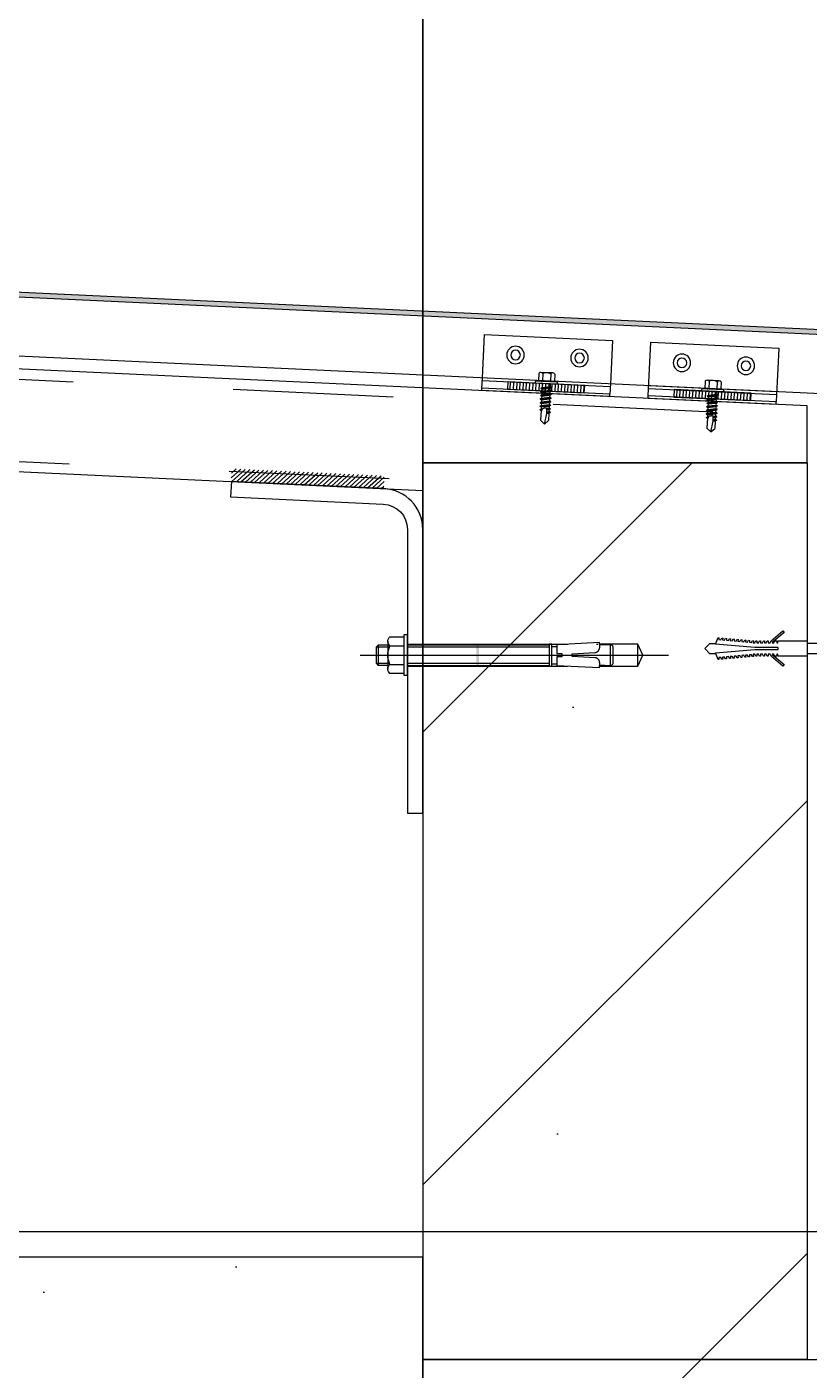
# Model space of a CAD drawing. Header units: millimetres. Extents: x 12351878 to 12381578, y 696206 to 738256.
# Drawn here: x 12357180 to 12357485, y 715279 to 715804 of the extents above; entities that cross this region are included whole.
import ezdxf

# ---------------------------------------------------------------- set-up
doc = ezdxf.new("R2010")
doc.units = ezdxf.units.MM
doc.header["$LTSCALE"] = 1000
for name, pattern in [('CENTER2', [28.575000000000003, 19.05, -3.175, 3.175, -3.175]), ('DOTE', [2.4200000000000004, 2, -0.2, 0.02, -0.2]), ('HIDDEN', [0.125, 0.0625, -0.0625])]:
    doc.linetypes.add(name, pattern=pattern)
for name, color, linetype in [('A-WALL', 5, 'Continuous'), ('A-WALL-PATT', 8, 'Continuous'), ('ALUM', 1, 'Continuous'), ('ALUM-V', 11, 'Continuous'), ('DOTE', 16, 'DOTE'), ('ELASTOMER-V', 241, 'Continuous'), ('EXTRUSION-V', 141, 'Continuous'), ('EXTRUSION1', 4, 'Continuous'), ('FASTENER', 191, 'Continuous'), ('GZDI-J建筑-立面-后可见线', 252, 'Continuous'), ('INSUL', 8, 'HIDDEN'), ('STEEL-V', 71, 'Continuous'), ('SYMBOL', 7, 'Continuous'), ('WELD', 6, 'Continuous'), ('铝板断面填充', 14, 'Continuous')]:
    doc.layers.add(name, color=color, linetype=linetype)
pattern_1 = [(45, (0, 0), (-88.38834764831843, 88.38834764831844), []), (49.99999999999999, (0, 0), (358.6300913003767, -31.37606749129755), [37.5, -412.5]), (355, (0, 0), (-69.3756668065, 376.0960668500059), [30, -330]), (100.4514, (29.88584, -2.61467), (289.2546908570108, 344.7197710304768), [31.870095, -350.571056]), (46.18420000000002, (0, 100), (533.6205243128222, -82.75950716450905), [56.24999999999999, -618.7499999999999]), (96.6356, (44.4683725, 93.1033465), (467.3313527743517, 487.0589354502209), [47.805144, -525.8565]), (351.1842, (0, 100), (467.3309725668136, 487.0593004626623), [45, -495]), (21, (50, 75), (298.4535260592309, -201.3094453326694), [37.5, -412.5]), (326.0000000000001, (50, 75), (121.6576659607909, 362.5750225234265), [30, -330]), (71.4514, (74.8711165, 58.224197), (420.111314290745, 161.2652483549762), [31.870095, -350.571056]), (37.50000000000001, (0, 0), (6.079927658645334, 166.4469269156558), [0, -326, 0, -335, 0, -331.25]), (7.499999999999999, (0, 0), (131.5347687210743, 197.2058559411801), [0, -191, 0, -318.5, 0, -126.25]), (327.5, (-111.5, 0), (266.9112180862045, -11.27743586718988), [0, -125, 0, -390, 0, -517.5]), (317.5, (-161.5, 0), (291.5930846711931, 50.05249116615887), [0, -162.5, 0, -259, 0, -367.5])]

# ---------------------------------------------------------------- blocks, each defined once
blk = doc.blocks.new('bnc01')
at = {"layer": 'A-WALL-PATT'}
h = blk.add_hatch(dxfattribs=at)
h.set_pattern_fill('钢筋混凝土', color=256, scale=50, style=0)
h.set_pattern_definition(pattern_1)
h.paths.add_polyline_path([(3736.999994784594, 3060.571656933404), (3736.999994784594, 2710.571656933404), (3886.999994784594, 2710.571656933404), (3886.999994784594, 3060.571656933404)])
h = blk.add_hatch(dxfattribs=at)
h.set_pattern_fill('混凝土', color=256, scale=30, style=0)
h.set_pattern_definition([(49.99999999999999, (-12393068.00000522, -712572.9283430666), (215.178054780226, -18.82564049477853), [22.5, -247.5]), (355, (-12393068.00000522, -712572.9283430666), (-41.6254000839, 225.6576401100035), [18, -198]), (100.4514, (-12393050.06850122, -712574.4971450666), (173.5528145142065, 206.8318626182861), [19.122057, -210.3426336]), (46.18420000000002, (-12393068.00000522, -712512.9283430666), (320.1723145876933, -49.65570429870542), [33.74999999999996, -371.2499999999997]), (96.6356, (-12393041.31898171, -712517.0663351666), (280.398811664611, 292.2353612701325), [28.6830864, -315.5139]), (351.1842, (-12393068.00000522, -712512.9283430666), (280.3985835400882, 292.2355802775974), [27, -297]), (21, (-12393038.00000522, -712527.9283430666), (179.0721156355385, -120.7856671996016), [22.5, -247.5]), (326.0000000000001, (-12393038.00000522, -712527.9283430666), (72.99459957647451, 217.5450135140559), [18, -198]), (71.4514, (-12393023.07733531, -712537.9938248666), (252.066788574447, 96.75914901298572), [19.122057, -210.3426336]), (37.50000000000001, (-12393068.00000522, -712572.9283430666), (3.647956595187201, 99.86815614939344), [0, -195.6, 0, -201, 0, -198.75]), (7.499999999999999, (-12393068.00000522, -712572.9283430666), (78.92086123264458, 118.3235135647081), [0, -114.6, 0, -191.1, 0, -75.75]), (327.5, (-12393134.90000522, -712572.9283430666), (160.1467308517227, -6.766461520313927), [0, -75, 0, -234, 0, -310.5]), (317.5, (-12393164.90000522, -712572.9283430666), (174.9558508027159, 30.03149469969532), [0, -97.5, 0, -155.4, 0, -220.5])])
h.paths.add_polyline_path([(3426.99998813495, 2750.571656933404), (3426.99998813495, 2710.571656887303), (3513.31851432845, 2710.571656887303), (3513.31851432845, 2579.571668165387), (3539.999994784594, 2579.571668165387), (3702.042824381962, 2571.571668176563), (3702.042824381962, 2560.571656933404), (3737.000002952293, 2560.57165614143), (3737.000002952293, 2750.571656933404)])
h = blk.add_hatch(dxfattribs=at)
h.set_pattern_fill('钢筋混凝土', color=256, scale=50, style=0)
h.set_pattern_definition(pattern_1)
h.paths.add_polyline_path([(3736.999994784594, 2710.571656933404), (4136.999994784594, 2560.571656933404), (6790.499994784594, 2560.571656933404), (6790.499994784594, 2710.571656933404)])
h = blk.add_hatch(dxfattribs=at)
h.set_pattern_fill('钢筋混凝土', color=256, scale=50, style=0)
h.set_pattern_definition(pattern_1)
h.paths.add_polyline_path([(4136.999994784594, 2560.571656933404), (3736.999994784594, 2710.571656933404), (3736.999994784594, 2560.571656933406), (3870.333328117927, 2477.238323600072)])
at = {"layer": 'A-WALL'}
for p, q in [((3736.999994784594, 3060.571656933404), (3736.999994784594, 2710.571656933404)), ((3886.999994784594, 3060.571656933404), (3736.999994784594, 3060.571656933404)), ((3886.999994784594, 3060.571656933404), (3886.999994784594, 2710.571656933404)), ((3886.999994784594, 2710.571656933404), (3736.999994784594, 2710.571656933404)), ((3736.999994784594, 2710.571656933404), (6790.499994784594, 2710.571656933404)), ((3736.999994784594, 2710.571656933404), (3736.999994784594, 2560.571656933406))]:
    blk.add_line(p, q, dxfattribs=at)
at = {"layer": 'GZDI-J建筑-立面-后可见线'}
blk.add_line((3736.999959552661, 4709.328940968029, -1.445399045143932e-08), (3737.000006243587, 2705.854585408233, -1.411681554184574e-08), dxfattribs=at)
at = {"layer": 'INSUL', "linetype": 'ByBlock', "elevation": -6.694355303533301e-08}
blk.add_lwpolyline([(3426.99998813495, 2750.571656933404), (3426.99998813495, 2710.571656887303), (3513.31851432845, 2710.571656887303), (3513.31851432845, 2579.571668165387), (3539.999994784594, 2579.571668165387), (3702.042824381962, 2571.571668176563), (3702.042824381962, 2560.571656933404), (3737.000002952293, 2560.57165614143), (3737.000002952293, 2750.571656933404)], close=True, dxfattribs=at)
blk = doc.blocks.new('*U147')
at = {"color": 0, "linetype": 'ByBlock'}
for p, q in [((-2.000000000000454, 0), (-2.000000000000454, -7.999999999999091)), ((1.999999999999545, 0), (1.999999999999545, -7.999999999999091))]:
    blk.add_line(p, q, dxfattribs=at)
blk.add_lwpolyline([(-3.631647999078154, 2.137003523466773, -0.0990596780167006), (-0.9599999999996952, 3.055712998712806), (-0.9599999999996952, 2.729140914976596), (0.9599999999996952, 2.729140914976596), (0.9599999999996952, 3.055712998712806, -0.0990596780167006), (3.631647999078154, 2.137003523466773, -0.2665876613401604), (4.199999999999477, 1.146785520481898), (4.199999999999477, 0.2400000000006912, -0.4142135623730937), (3.959999999999695, 0), (-3.959999999999695, 0, -0.4142135623731049), (-4.200000000000613, 0.2400000000006912), (-4.200000000000613, 1.146785520481898, -0.2665876613401604)], format="xyb", close=True, dxfattribs=at)
blk.add_lwpolyline([(-6.855000000000018, -17.49599999999918), (-3.000000000000453, -22.09199999999919), (-2.250000000000454, -22.46699999999919), (-2.250000000000454, -23.21699999999919), (-3.000000000000453, -23.21699999999919), (-3.000000000000453, -23.59199999999919), (-2.250000000000454, -23.96699999999919), (-2.250000000000454, -24.71699999999919), (-3.000000000000453, -24.71699999999919), (-3.000000000000453, -25.09199999999919), (-2.250000000000454, -25.46699999999919), (-2.250000000000454, -26.21699999999919), (-3.000000000000453, -26.21699999999919), (-3.000000000000453, -26.59199999999919), (-2.250000000000454, -26.96699999999919), (-2.250000000000454, -27.71699999999919), (-3.000000000000453, -27.71699999999919), (-3.000000000000453, -28.09199999999919), (-2.250000000000454, -28.46699999999919), (-2.250000000000454, -29.05649999999924), (-3.059999999999945, -28.98599999999897), (-3.105000000000018, -29.35949999999912), (-2.384999999999763, -29.79749999999921), (-2.445000000000163, -30.54449999999905), (-3.195000000000163, -30.47999999999911), (-3.224999999999909, -30.8534999999988), (-2.519999999999981, -31.29149999999935), (-2.580000000000381, -32.03999999999905), (-3.330000000000382, -31.97399999999925), (-3.360000000000127, -32.34749999999894), (-2.639999999999872, -32.78699999999935), (-2.7150000000006, -33.5339999999992), (-3.4650000000006, -33.4679999999994), (-3.494999999999436, -33.84149999999909), (-2.77500000000009, -34.28099999999903), (-2.849999999999909, -35.02799999999934), (-3.584999999999581, -34.96199999999908), (-3.615000000000236, -35.33549999999923), (-2.910000000000309, -35.77499999999917), (-2.969999999999799, -36.52199999999903), (-3.719999999999799, -36.45749999999908), (-3.750000000000453, -36.83099999999923), (-3.045000000000527, -37.26899999999887), (-3.105000000000018, -38.01599999999916), (-3.855000000000018, -37.95149999999877), (-3.884999999999764, -38.32499999999937), (-3.164999999999508, -38.76299999999901), (-3.240000000000236, -39.51149999999916), (-3.974999999999909, -39.44549999999891), (-4.019999999999982, -39.81899999999905), (-3.299999999999727, -40.25849999999945), (-3.360000000000127, -41.00549999999885), (-4.110000000000127, -40.93949999999905), (-4.139999999999872, -41.3129999999992), (-3.434999999999945, -41.75249999999915), (-3.494999999999436, -42.49949999999899), (-4.244999999999436, -42.43349999999919), (-4.27500000000009, -42.80699999999888), (-1.724999999999909, -43.78349999999909), (-0.3750000000004547, -28.38749999999937), (-0.3750000000004547, -19.3799999999992), (0.3749999999995452, -19.3799999999992), (0.3749999999995452, -28.38749999999937), (1.724999999999909, -43.78349999999909), (4.27500000000009, -42.80699999999888), (4.230000000000018, -42.43349999999919), (3.495000000000345, -42.49949999999899), (3.419999999999618, -41.75249999999915), (4.139999999999872, -41.3129999999992), (4.110000000000127, -40.93949999999905), (3.360000000000127, -41.00549999999885), (3.284999999999399, -40.25849999999945), (4.005000000000563, -39.81899999999905), (3.974999999999909, -39.44549999999891), (3.224999999999909, -39.51149999999916), (3.165000000000418, -38.76299999999901), (3.870000000000345, -38.32499999999937), (3.83999999999969, -37.95149999999877), (3.08999999999969, -38.01599999999916), (3.0300000000002, -37.26899999999887), (3.749999999999545, -36.83099999999923), (3.704999999999472, -36.45749999999908), (2.969999999999799, -36.52199999999903), (2.894999999999981, -35.77499999999917), (3.615000000000236, -35.33549999999923), (3.585000000000491, -34.96199999999908), (2.835000000000491, -35.02799999999934), (2.77500000000009, -34.28099999999903), (3.480000000000018, -33.84149999999909), (3.450000000000272, -33.4679999999994), (2.700000000000272, -33.5339999999992), (2.639999999999872, -32.78699999999935), (3.344999999999799, -32.34749999999894), (3.315000000000054, -31.97399999999925), (2.565000000000054, -32.03999999999905), (2.505000000000563, -31.29149999999935), (3.224999999999909, -30.8534999999988), (3.195000000000163, -30.47999999999911), (2.445000000000163, -30.54449999999905), (2.370000000000345, -29.79749999999921), (3.08999999999969, -29.35949999999912), (3.059999999999945, -28.98599999999897), (2.249999999999545, -29.05649999999924), (2.249999999999545, -28.46699999999919), (2.999999999999545, -28.09199999999919), (2.999999999999545, -27.71699999999919), (2.249999999999545, -27.71699999999919), (2.249999999999545, -26.96699999999919), (2.999999999999545, -26.59199999999919), (2.999999999999545, -26.21699999999919), (2.249999999999545, -26.21699999999919), (2.249999999999545, -25.46699999999919), (2.999999999999545, -25.09199999999919), (2.999999999999545, -24.71699999999919), (2.249999999999545, -24.71699999999919), (2.249999999999545, -23.96699999999919), (2.999999999999545, -23.59199999999919), (2.999999999999545, -23.21699999999919), (2.249999999999545, -23.21699999999919), (2.249999999999545, -22.46699999999919), (2.999999999999545, -22.09199999999919), (6.855000000000018, -17.49599999999918), (6.284999999999398, -17.01449999999932), (2.325000000000272, -21.71699999999919), (2.249999999999545, -21.71699999999919), (2.249999999999545, -20.96699999999919), (2.999999999999545, -20.59199999999919), (2.999999999999545, -19.84199999999919), (2.249999999999545, -19.84199999999919), (2.249999999999545, -19.46699999999919), (2.999999999999545, -19.46699999999919), (2.999999999999545, -7.999999999999091), (-3.000000000000453, -7.999999999999091), (-3.000000000000453, -19.46699999999919), (-2.250000000000454, -19.46699999999919), (-2.250000000000454, -19.84199999999919), (-3.000000000000453, -19.84199999999919), (-3.000000000000453, -20.59199999999919), (-2.250000000000454, -20.96699999999919), (-2.250000000000454, -21.71699999999919), (-2.3400000000006, -21.71699999999919), (-6.285000000000308, -17.01449999999932)], close=True, dxfattribs=at)
blk.add_lwpolyline([(-2.000000000000454, -43.67819117646968), (-2.000000000000454, -46.00724637681058), (-4.547e-13, -47.99999999999908), (1.999999999999545, -45.99270072992613), (1.999999999999545, -43.67819117646968)], dxfattribs=at)
blk = doc.blocks.new('HSA-M08x92')
at = {"color": 9, "linetype": 'CENTER2'}
blk.add_line((0, 18.33333333333326), (-2.273736754432321e-13, -102), dxfattribs=at)
at = {"color": 0, "linetype": 'ByBlock'}
for p, q in [((-4, 11.20000000000005), (4, 11.20000000000005)), ((-3.199999999999818, 12), (-3.200000000000045, 7.600000000000136)), ((3.200000000000045, 12), (3.200000000000045, 7.599999999999909)), ((5.417364493137711, 7.599999999999909), (-5.417364493137029, 7.600000000000136)), ((-3.599999999999909, 6.765151389911807), (-3.599999999999909, 1.200000000000045)), ((3.600000000000136, 6.76515138991158), (3.600000000000136, 1.200000000000045))]:
    blk.add_line(p, q, dxfattribs=at)
at = {"color": 0, "linetype": 'HIDDEN'}
for p, q in [((-4.25, 0), (-4.25, -63.126458592689)), ((-4, 0), (-4, -55.35617442075704)), ((-3.200000000000045, 0), (-3.200000000000045, -55.35617442075704)), ((3.200000000000045, 0), (3.199999999999818, -55.35617442075704)), ((4, 0), (4, -55.35617442075704)), ((4.25, 0), (4.25, -63.126458592689)), ((-3.333333333333485, -56.35617442075704), (-3.333333333333485, -58.35617442075704)), ((3.333333333333258, -56.35617442075704), (3.333333333333258, -58.35617442075704)), ((-0.6666666666667425, -58.35617442075704), (-4, -58.35617442075704)), ((-0.6666666666667425, -60.35617442075704), (-0.6666666666667425, -58.35617442075704)), ((-3.99939082701917, -79.32127492405448), (3.99939082701917, -79.32127492405448)), ((-4.250000000000227, -90.01819245284128), (4.249999999999773, -90.01819245284128))]:
    blk.add_line(p, q, dxfattribs=at)
at = {"color": 0, "linetype": 'ByBlock'}
blk.add_lwpolyline([(-4, 7.600000000000136), (-4, 11.20000000000005), (-3.199999999999818, 12), (3.200000000000045, 12), (4, 11.20000000000005), (4, 7.599999999999909)], dxfattribs=at)
blk.add_lwpolyline([(-7.200000000000045, 1.200000000000045), (-7.200000000000045, 6.765151389911807, -0.4696037175848629), (-3.599999999999909, 6.744228439796643, -0.2377143222786948), (3.600000000000136, 6.744228439796643, -0.4696037175848644), (7.200000000000045, 6.76515138991158), (7.200000000000045, 1.200000000000045)], format="xyb", dxfattribs=at)
blk.add_lwpolyline([(8, 0), (-8, 0), (-8, 1.200000000000045), (8, 1.200000000000045)], close=True, dxfattribs=at)
at = {"color": 0, "linetype": 'HIDDEN'}
blk.add_lwpolyline([(4.25, -55.35617442075704), (-4.25, -55.35617442075704), (-4.25, -56.35617442075704), (4.25, -56.35617442075704)], close=True, dxfattribs=at)
blk.add_lwpolyline([(1.028972364039646, -73.19867378931576, 0.4142135623730938), (3.130903346034756, -75.09126094633916), (4.872265937382281, -75), (4, -58.35617442075704), (0.6666666666665151, -58.35617442075704), (0.6666666666665151, -60.35617442075704), (-0.6666666666667425, -60.35617442075704), (-0.6666666666667425, -58.35617442075704), (-4, -58.35617442075704), (-4.872265937382508, -75), (-3.130903346034756, -75.09126094633916, 0.4142135623730936), (-1.028972364039646, -73.19867378931576), (-0.5655566088219075, -64.35617442075704), (0.5655566088216801, -64.35617442075704)], format="xyb", close=True, dxfattribs=at)
blk.add_lwpolyline([(-4.25, -75.03261157590168), (-4.250000000000227, -90.01819245284128), (-2.273736754432321e-13, -92), (4.249999999999773, -90.01819245284128), (4.25, -75.03261157590168)], dxfattribs=at)
blk.add_lwpolyline([(-3.850358794166141, -75.05355588400948), (-3.99939082701917, -79.32127492405448, 0.4244748162096041), (-3, -80.35617442075704), (3, -80.35617442075704, 0.424474816209604), (3.99939082701917, -79.32127492405448), (3.850358794166141, -75.05355588400948)], format="xyb", dxfattribs=at)
at = {"color": 0, "linetype": 'ByBlock'}
blk.add_solid([(4, -27), (4, -28), (-4, -27), (-4, -28)], dxfattribs=at)
blk = doc.blocks.new('*U138')
at = {"linetype": 'ByBlock', "lineweight": -2}
for p, q in [((-4.399999999999636, 0.4500000000007276), (-4.399999999999636, 0)), ((4.399999999999636, 0), (-4.399999999999636, 0)), ((-4.100000000000364, 0.75), (-3.100000000000364, 1)), ((4.100000000000364, 0.75), (-4.100000000000364, 0.75)), ((-3.100000000000364, 3.850000000000364), (-3.100000000000364, 1)), ((3.100000000000364, 1), (-3.100000000000364, 1)), ((2.325000000000728, 4.25), (-2.325000000000728, 4.25)), ((-2.041306750315925, 0.75), (-1.549999999999272, 1)), ((-1.549999999999272, 3.850000000000364), (-1.549999999999272, 1)), ((-1.549999999999272, 0), (-1.549999999999272, -1.590192378864231)), ((1.549999999999272, 3.850000000000364), (1.549999999999272, 1)), ((2.151306750316508, 0.75), (1.549999999999272, 1)), ((1.549999999999272, 0), (1.549999999999272, -1.090192378864231)), ((3.100000000000364, 3.850000000000364), (3.100000000000364, 1)), ((4.100000000000364, 0.75), (3.100000000000364, 1)), ((4.399999999999636, 0.4500000000007276), (4.399999999999636, 0)), ((-2.110000000000582, -1.899999999999636), (2.110000000000582, -1.399999999999636)), ((-2.110000000000582, -1.899999999999636), (-1.549999999999272, -1.590192378864231)), ((-2.110000000000582, -1.899999999999636), (-1.549999999999272, -2.209807621135042)), ((-2.110000000000582, -3.299999999999272), (2.110000000000582, -2.799999999999272)), ((-2.110000000000582, -3.299999999999272), (-1.549999999999272, -2.990192378863867)), ((-2.110000000000582, -3.299999999999272), (-1.549999999999272, -3.609807621134678)), ((-2.110000000000581, -4.699999999999273), (2.110000000000583, -4.199999999999273)), ((-2.110000000000581, -4.699999999999273), (-1.549999999999272, -4.390192378863867)), ((-2.110000000000581, -4.699999999999273), (-1.549999999999272, -5.009807621134678)), ((-1.549999999999272, -1.590192378864231), (1.549999999999272, -1.090192378864231)), ((-1.549999999999272, -2.209807621135042), (1.549999999999272, -1.709807621135042)), ((-1.549999999999272, -2.209807621135042), (-1.549999999999272, -2.990192378863867)), ((-1.549999999999272, -2.990192378863867), (1.549999999999272, -2.490192378863867)), ((-1.549999999999272, -3.609807621134678), (1.549999999999272, -3.109807621134678)), ((-1.549999999999272, -3.609807621135042), (-1.549999999999272, -4.390192378863867)), ((-1.549999999999272, -4.390192378863867), (1.549999999999273, -3.890192378863867)), ((-1.549999999999272, -5.009807621134678), (1.549999999999273, -4.509807621134678)), ((-1.549999999999271, -5.009807621135042), (-1.549999999999271, -5.790192378863867)), ((1.549999999999272, -0.3098076211354055), (1.549999999999272, -1.090192378864231)), ((2.110000000000582, -1.399999999999636), (1.549999999999272, -1.090192378864231)), ((2.110000000000582, -1.399999999999636), (1.549999999999272, -1.709807621135042)), ((1.549999999999272, -1.709807621135042), (1.549999999999272, -2.490192378863867)), ((2.110000000000582, -2.799999999999272), (1.549999999999272, -2.490192378863867)), ((2.110000000000582, -2.799999999999272), (1.549999999999272, -3.109807621134678)), ((1.549999999999273, -3.109807621135042), (1.549999999999273, -3.890192378863867)), ((2.110000000000583, -4.199999999999273), (1.549999999999273, -3.890192378863867)), ((2.110000000000583, -4.199999999999273), (1.549999999999273, -4.509807621134678)), ((1.549999999999274, -4.509807621135042), (1.549999999999274, -5.290192378863867)), ((-2.11000000000058, -6.099999999999272), (2.110000000000584, -5.599999999999272)), ((-2.11000000000058, -6.099999999999272), (-1.549999999999271, -5.790192378863867)), ((-2.11000000000058, -6.099999999999272), (-1.549999999999271, -6.409807621134678)), ((-2.110000000000579, -7.499999999999272), (2.110000000000585, -6.999999999999272)), ((-2.110000000000579, -7.499999999999272), (-1.54999999999927, -7.190192378863866)), ((-2.110000000000579, -7.499999999999272), (-1.54999999999927, -7.809807621134677)), ((-2.110000000000579, -8.900000000000727), (2.110000000000585, -8.400000000000727)), ((-2.110000000000579, -8.900000000000727), (-1.54999999999927, -8.590192378865321)), ((-2.110000000000579, -8.900000000000727), (-1.54999999999927, -9.209807621136132)), ((-2.110000000000579, -10.30000000000036), (-1.54999999999927, -9.990192378864958)), ((-2.110000000000579, -10.30000000000036), (-1.141147094092955, -10.18393879649848)), ((-2.110000000000579, -10.30000000000036), (-1.54999999999927, -10.60980762113577)), ((-1.549999999999271, -5.790192378863867), (1.549999999999274, -5.290192378863867)), ((-1.549999999999271, -6.409807621134678), (1.549999999999274, -5.909807621134678)), ((-1.54999999999927, -6.409807621135041), (-1.54999999999927, -7.190192378863866)), ((-1.54999999999927, -7.190192378863866), (1.549999999999275, -6.690192378863866)), ((-1.54999999999927, -7.809807621134677), (1.549999999999275, -7.309807621134677)), ((-1.54999999999927, -7.809807621134677), (-1.54999999999927, -8.590192378865321)), ((-1.54999999999927, -8.590192378865321), (1.549999999999275, -8.090192378865321)), ((-1.54999999999927, -9.209807621136132), (1.549999999999275, -8.709807621136132)), ((-1.54999999999927, -9.209807621136132), (-1.54999999999927, -9.990192378864958)), ((-1.54999999999927, -9.990192378864958), (-0.9946989986692616, -9.891031485770508)), ((0.5619885887190348, -9.639837273735974), (1.549999999999275, -9.490192378864958)), ((0.7141825614198778, -9.953488843050945), (2.110000000000585, -9.800000000000363)), ((0.7141825614198778, -10.23227502088157), (1.549999999999275, -10.10980762113577)), ((2.110000000000584, -5.599999999999272), (1.549999999999274, -5.290192378863867)), ((2.110000000000584, -5.599999999999272), (1.549999999999274, -5.909807621134678)), ((1.549999999999275, -5.909807621135041), (1.549999999999275, -6.690192378863866)), ((2.110000000000585, -6.999999999999272), (1.549999999999275, -6.690192378863866)), ((2.110000000000585, -6.999999999999272), (1.549999999999275, -7.309807621134677)), ((1.549999999999275, -7.309807621134677), (1.549999999999275, -8.090192378865321)), ((2.110000000000585, -8.400000000000727), (1.549999999999275, -8.090192378865321)), ((2.110000000000585, -8.400000000000727), (1.549999999999275, -8.709807621136132)), ((1.549999999999275, -8.709807621136132), (1.549999999999275, -9.490192378864958)), ((2.110000000000585, -9.800000000000363), (1.549999999999275, -9.490192378864958)), ((2.110000000000585, -9.800000000000363), (1.549999999999275, -10.10980762113577)), ((1.549999999999275, -10.10980762113577), (1.549999999999275, -10.89019237886459)), ((-1.54999999999927, -10.60980762113577), (-1.334865735341734, -10.57139078816108)), ((-1.54999999999927, -10.60980762113577), (-1.54999999999927, -14.40000000000073)), ((2.664535259100376e-15, -15.80000000000036), (-1.54999999999927, -14.40000000000073)), ((2.664535259100376e-15, -15.80000000000036), (1.549999999999275, -14.40000000000073)), ((0.7141825614198778, -11.01265977861221), (1.549999999999275, -10.89019237886459)), ((0.7141825614198778, -11.3534888430524), (2.110000000000585, -11.2)), ((0.7141825614198778, -11.63227502088303), (1.549999999999275, -11.5098076211354)), ((2.110000000000585, -11.2), (1.549999999999275, -10.89019237886459)), ((2.110000000000585, -11.2), (1.549999999999275, -11.5098076211354)), ((1.549999999999275, -11.5098076211354), (1.549999999999275, -14.40000000000073))]:
    blk.add_line(p, q, dxfattribs=at)
blk.add_lwpolyline([(2.664535259100376e-15, -15.80000000000036), (0.7141825614198778, -11.63227502088303), (0.7141825614198778, -9.900899293751717, 0.4176573264866609), (0.4106596181591184, -9.60091997968011, 0.09706246058353715), (-0.9946989986692616, -9.891031485770508), (-1.54999999999927, -11.0016756527395)], format="xyb", dxfattribs=at)
for centre, radius, start, end in [((-4.100000000000364, 0.4500000000007276), 0.3, 90, 180), ((-2.325000000000728, 3.299218750000364), 0.9507812499999939, 35.40085557735623, 144.5991444226438), ((0, 1.046875), 3.203124999999813, 61.05941179989344, 118.9405882001065), ((2.325000000000728, 3.299218750000364), 0.9507812499999881, 35.40085557735623, 144.5991444226438), ((4.100000000000364, 0.4500000000007276), 0.3, 0, 90)]:
    blk.add_arc(centre, radius, start, end, dxfattribs=at)
blk = doc.blocks.new('*U135')
at = {"layer": 'EXTRUSION1', "linetype": 'HIDDEN'}
h = blk.add_hatch(dxfattribs=at)
h.set_pattern_fill('ANSI31', color=8, scale=10, angle=45, style=0)
h.set_pattern_definition([(90, (-29149.79709862045, 32516.85714957471), (-1.25, 2e-16), [])])
h.paths.add_polyline_path([(40.01243538530564, 18.06681396374486), (10.012435385302, 18.06681396396313), (9.994380437222773, 20.99983998126415), (39.99438043724824, 20.99983998104587)])
h = blk.add_hatch(dxfattribs=at)
h.set_pattern_fill('ANSI31', color=8, scale=10, angle=45, style=0)
h.set_pattern_definition([(90, (-29149.79709862045, 32581.85714957471), (-1.25, 2e-16), [])])
h.paths.add_polyline_path([(105.0124353853056, 18.06681396327192), (75.012435385302, 18.06681396348292), (75.00000000331367, 20.99983998079122), (105.0000000033391, 20.99983998057294)])
at = {"layer": 'ELASTOMER-V', "linetype": 'HIDDEN'}
for p, q in [((9.915268621796258e-05, 21.99984365353455), (9.915268257998378e-05, 20.99984365353455)), ((49.99990085400297, 21.99984365317075), (9.915268621796258e-05, 21.99984365353455)), ((49.99990085400297, 21.99984365317075), (49.9999008539957, 20.99984365317075)), ((65.00009915268622, 21.99984365306161), (65.00009915268258, 20.99984365306161)), ((114.999900854003, 21.99984365269781), (65.00009915268622, 21.99984365306161)), ((114.999900854003, 21.99984365269781), (114.9999008539957, 20.99984365269781))]:
    blk.add_line(p, q, dxfattribs=at)
at = {"layer": 'EXTRUSION-V'}
blk.add_line((3.306396934021905e-09, 18.06681396403589), (50.00000000330276, 18.0668139636721), dxfattribs=at)
at = {"layer": 'EXTRUSION-V', "linetype": 'HIDDEN'}
for p, q in [((65.0000000033064, 18.06681396355568), (115.0000000033028, 18.06681396319188)), ((65.00000000012369, 16.99999999952706), (115.0000000001237, 16.99999999916326))]:
    blk.add_line(p, q, dxfattribs=at)
at = {"layer": 'EXTRUSION-V'}
for points in [[(3.324586828057363e-09, 20.99983998134419), (1.236912794411182e-10, 17)], [(50.00000000012369, 16.9999999996362), (50.00000000332459, 20.99983998097311), (3.324586828057363e-09, 20.99983998133691)], [(65.00000000332459, 20.99983998086397), (65, -4.729372449219227e-10), (115, -8.36735125631094e-10), (115.0000000033246, 20.99983998050018), (65.00000000332459, 20.99983998086397)]]:
    blk.add_lwpolyline(points, dxfattribs=at)
at = {"layer": 'EXTRUSION-V', "linetype": 'HIDDEN'}
blk.add_lwpolyline([(1.236912794411182e-10, 17), (0, 0), (50, -3.637978807091713e-10), (50.00000000012369, 16.9999999996362)], dxfattribs=at)
at = {"layer": 'EXTRUSION1', "color": 8, "linetype": 'HIDDEN'}
for points in [[(40.01243538530564, 18.06681396374486), (10.012435385302, 18.06681396396313), (9.994380437222773, 20.99983998126415), (39.99438043724824, 20.99983998104587)], [(105.0124353853056, 18.06681396327192), (75.012435385302, 18.06681396348292), (75.00000000331367, 20.99983998079122), (105.0000000033391, 20.99983998057294)]]:
    blk.add_lwpolyline(points, close=True, dxfattribs=at)
at = {"layer": 'FASTENER'}
for centre, radius in [((12.50000000005457, 7.499999999912689), 3.410657394134659), ((37.50000000005457, 7.49999999973079), 3.410657394134659), ((77.50000000005457, 7.499999999432475), 3.410657394134659), ((102.5000000000546, 7.499999999250576), 3.410657394134659), ((12.50000000005457, 7.499999999912689), 1.875), ((37.50000000005457, 7.49999999973079), 1.875), ((77.50000000005457, 7.499999999432475), 1.875), ((102.5000000000546, 7.499999999250576), 1.875)]:
    blk.add_circle(centre, radius, dxfattribs=at)
at = {"layer": 'FASTENER', "xscale": -1, "rotation": 179.9999555529958}
for p in [(25.01239116587332, 18.06682732070774), (89.99995578387409, 18.06682732022752)]:
    blk.add_blockref('*U138', p, dxfattribs=at)
blk = doc.blocks.new('apqs03')
at = {"layer": 'WELD'}
h = blk.add_hatch(dxfattribs=at)
h.set_pattern_fill('ANSI31', color=256, scale=10, angle=-182.6754264948937, style=0)
h.set_pattern_definition([(222.3245735051063, (3811.110711369663, -2471.244160238304), (0.8416620886575464, -0.9241779744814396), [])])
h.paths.add_polyline_path([(3662.412226868793, -2641.668376813293), (3662.178836697713, -2646.662926745834), (3721.740233048797, -2649.446169398143), (3721.973623218015, -2644.451619465486)])
at = {"layer": '铝板断面填充', "linetype": 'ByBlock'}
blk.add_hatch(color=256, dxfattribs=at).paths.add_polyline_path([(3401.993348702788, -2589.42834781087), (3401.993352232501, -2564.428343066364), (3936.993384504691, -2589.428343066596), (3936.993384504691, -2689.428353136987), (3896.993384504691, -2689.428353136987), (3896.993384504691, -2687.428343066596), (3934.993384504691, -2687.428343066596), (3934.993384504691, -2591.337067534099), (3403.99335193634, -2566.52398339659), (3403.993348702788, -2589.428348093177)])
at = {"layer": 'ALUM'}
blk.add_lwpolyline([(3401.993348702788, -2589.42834781087), (3401.993352232501, -2564.428343066364), (3936.993384504691, -2589.428343066596), (3936.993384504691, -2689.428343066596), (3896.993384504691, -2689.428343066596), (3896.993384504691, -2687.428343066596), (3934.993384504691, -2687.428343066596), (3934.993384504691, -2591.337067534099), (3403.99335193634, -2566.52398339659), (3403.993348702788, -2589.428348093177)], close=True, dxfattribs=at)
at = {"layer": 'ALUM-V'}
blk.add_lwpolyline([(3911.993384504691, -2687.428343066596), (3911.993384504691, -2613.287398910848), (3406.993348704651, -2589.689267820097)], dxfattribs=at)
at = {"layer": 'GZDI-J建筑-立面-后可见线'}
blk.add_line((3736.999979332089, -2684.799928394496, -1.92606272030549e-09), (3736.999979332089, 1910.5716522726, -6.925038935169097e-08), dxfattribs=at)
at = {"layer": 'STEEL-V', "linetype": 'HIDDEN'}
for p, q in [((3413.204385723919, -2598.989324003574), (3886.993384504691, -2621.128995508538)), ((3411.71068863757, -2630.954443571856), (3736.993384504691, -2646.154568630271))]:
    blk.add_line(p, q, dxfattribs=at)
at = {"layer": 'STEEL-V', "linetype": 'ByBlock'}
blk.add_lwpolyline([(3886.993384504691, -2639.428343066596), (3886.993384504691, -2617.124630696839), (3413.391097860411, -2594.993684057612), (3411.52397650294, -2634.950083517935), (3736.993384504691, -2650.158933441853), (3736.993384504691, -2639.428343066596)], close=True, dxfattribs=at)
blk.add_lwpolyline([(3736.993384504691, -2776.158690024051), (3736.993384504691, -2665.428729182226, 0.4006021120046613), (3721.740233048797, -2649.446169398143), (3662.251936113462, -2646.666342606186), (3661.971867909655, -2652.659802525188), (3721.46016484499, -2655.439629317145, -0.400602112004682), (3730.993384504691, -2665.428729182226), (3730.993384504691, -2776.158690024051)], format="xyb", close=True, dxfattribs=at)
at = {"linetype": 'ByBlock', "xscale": -1, "rotation": 177.3245504379557}
blk.add_blockref('*U135', (3761.035696716979, -2589.214704978047), dxfattribs=at)
at = {"layer": 'FASTENER', "xscale": -1, "rotation": 270}
blk.add_blockref('*U147', (3894.993384504691, -2711.860951007577), dxfattribs=at)
at = {"layer": 'FASTENER', "rotation": 90}
blk.add_blockref('HSA-M08x92', (3730.91279759258, -2714.42834306648), dxfattribs=at)

msp = doc.modelspace()

# ---------------------------------------------------------------- linework, layer by layer
at = {"layer": 'DOTE'}
msp.add_line((12353989.5, 715333.5), (12361333.5, 715333.5), dxfattribs=at)

# ---------------------------------------------------------------- block references
at = {"layer": 'SYMBOL'}
for name, p in [('apqs03', (12353597.50000522, 718272.9283430666)), ('bnc01', (12353597.50000522, 712572.9283430666))]:
    msp.add_blockref(name, p, dxfattribs=at)

doc.saveas('drawing.dxf')
